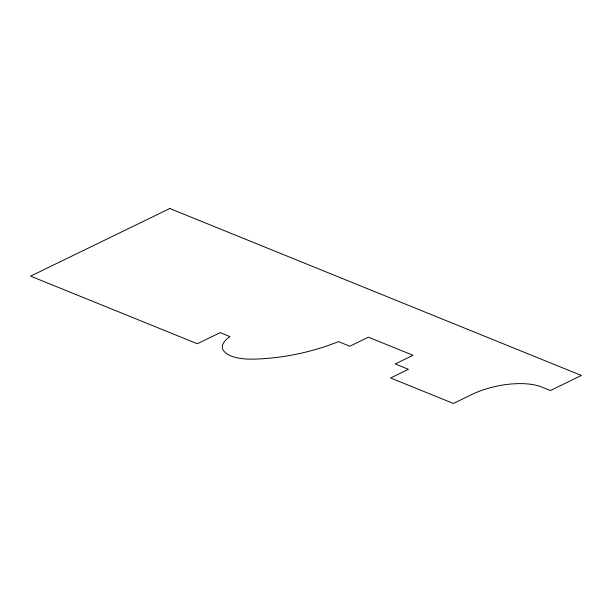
<?xml version="1.0" encoding="UTF-8"?>
<svg xmlns="http://www.w3.org/2000/svg" width="612" height="612" viewBox="0 0 612 612"><rect width="100%" height="100%" fill="white"/><g stroke="black" fill="none" stroke-linecap="round" stroke-linejoin="round"><path stroke-width="0.92" d="M169.807 208.524L30.6 276.134L197.293 343.753L220.175 332.637L229.982 336.615A34.05 14.015 -11.7 0 0 222.493 348.549A46.826 19.27 -11.7 0 0 252.725 359.122A105.188 43.284 -11.7 0 0 338.451 341.611L349.834 346.224L368.432 337.189L413.062 355.297L395.214 363.964L408.418 369.319L390.578 377.979L453.431 403.476L469.58 395.635A50.865 20.93 -11.7 0 1 541.039 386.761L550.372 390.548L581.4 375.477L169.807 208.524"/></g></svg>
